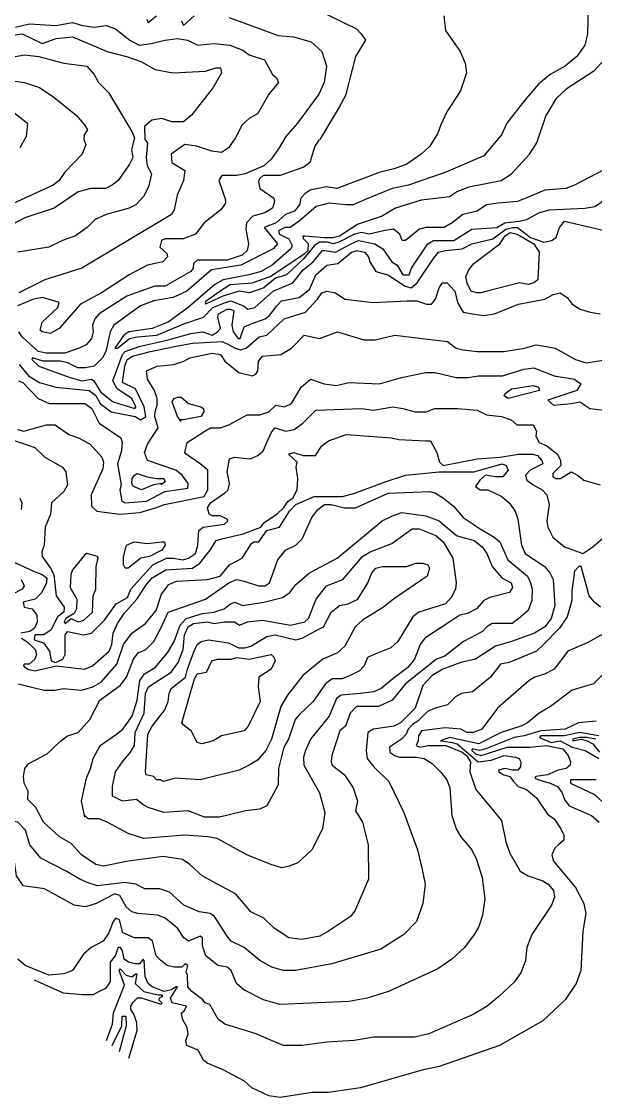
# Model space of a CAD drawing. Extents: x 3000 to 7000, y 3135 to 5000.
# Drawn here: x 5315 to 5667, y 3256 to 3916 of the extents above; entities that cross this region are included whole.
import ezdxf

# ---------------------------------------------------------------- set-up
doc = ezdxf.new("R2010")
doc.units = 0
doc.header["$MEASUREMENT"] = 0
doc.layers.add('TOPO_DIG', color=1, linetype='Continuous')

msp = doc.modelspace()

# ---------------------------------------------------------------- linework, layer by layer
at = {"layer": 'TOPO_DIG', "color": 3, "linetype": 'Continuous'}
for points, elevation in [([(5495.9375, 3924), (5520.65625, 3912), (5523.6875, 3909), (5526.3125, 3905), (5520.1875, 3895), (5514, 3871), (5510.1875, 3864), (5498.3125, 3844)], 20), ([(5662.8125, 3925), (5662.375, 3909), (5660.8125, 3902), (5655.75, 3895), (5648.78125, 3889), (5639.5, 3884), (5632.34375, 3878), (5623.8125, 3868)], 16), ([(5311.59375, 3913), (5320.25, 3915), (5336.3125, 3914), (5346.65625, 3916), (5352.71875, 3914), (5359.90625, 3913), (5367.21875, 3914), (5373, 3912), (5381.71875, 3905), (5387.40625, 3902), (5394.8125, 3903), (5403.21875, 3905), (5410.9375, 3906), (5417.125, 3905), (5423.40625, 3902), (5433.125, 3903), (5443, 3902), (5451.0625, 3899), (5454.9375, 3896), (5464.25, 3893), (5469.28125, 3884), (5471.75, 3882), (5472.875, 3879), (5466.875, 3872), (5460.125, 3860), (5454.8125, 3857), (5450.6875, 3853), (5446.5625, 3845), (5442.1875, 3839), (5438, 3836), (5432, 3837), (5422.625, 3840), (5415.4375, 3841), (5407.125, 3835), (5407.5, 3830)], 24), ([(5288.5, 3891), (5317.1875, 3896), (5325.875, 3895), (5341.34375, 3891), (5355.34375, 3889), (5359.84375, 3884), (5362.46875, 3879), (5368.75, 3873), (5382.875, 3849), (5384.625, 3845), (5382.84375, 3838), (5383.5, 3833), (5381.4375, 3829)], 28), ([(5623.8125, 3868), (5613, 3854), (5609.6875, 3847), (5598.875, 3834), (5575.46875, 3824), (5552.5625, 3816), (5542.625, 3814), (5525.625, 3807), (5518.78125, 3804), (5514.25, 3804), (5503.90625, 3805), (5500.0625, 3804), (5496.0625, 3803), (5485.625, 3794), (5480.03125, 3790), (5476.875, 3790), (5472.9375, 3788), (5473.5, 3786), (5479.25, 3783), (5481.21875, 3779), (5480.53125, 3777), (5469, 3767), (5462.25, 3763), (5454.75, 3761), (5438.96875, 3758), (5433.90625, 3755), (5417.46875, 3741), (5405.1875, 3732), (5400.5625, 3730), (5395.53125, 3728), (5381.125, 3726), (5377.96875, 3724), (5372.59375, 3716), (5374.21875, 3716), (5381.59375, 3722), (5386.46875, 3723), (5398.375, 3724), (5414.84375, 3731), (5426.84375, 3735), (5432.65625, 3741), (5440.3125, 3744), (5443.65625, 3745), (5451.40625, 3742), (5454.09375, 3740), (5458.46875, 3741), (5469.5625, 3751), (5481.625, 3756), (5488.03125, 3764), (5494.25, 3769), (5499.78125, 3776), (5501.3125, 3776), (5507.90625, 3775), (5517.40625, 3780), (5521.96875, 3782), (5532, 3780), (5536.8125, 3777), (5542.46875, 3769), (5545.625, 3767), (5549.1875, 3761), (5550.6875, 3761), (5553.09375, 3761), (5554.40625, 3765), (5564.4375, 3780), (5568, 3782), (5580.40625, 3782), (5591.40625, 3789), (5606.6875, 3790), (5611.59375, 3793), (5620.25, 3794), (5625.21875, 3795), (5632.59375, 3799), (5638.90625, 3801), (5660.75, 3802), (5666.84375, 3803), (5678.4375, 3811)], 16), ([(5307.8125, 3863), (5319.0625, 3854), (5318.25, 3846), (5314.375, 3839)], 32), ([(5497.8125, 3844), (5495.125, 3840), (5492.125, 3830), (5488.375, 3827), (5474, 3822), (5463.5, 3822), (5461.15625, 3820), (5460.625, 3818), (5461.4375, 3814), (5469.9375, 3808), (5470.4375, 3806), (5469.25, 3802), (5464.46875, 3799), (5457.09375, 3797), (5453.34375, 3793), (5452.875, 3789), (5454.5, 3780), (5453.6875, 3776), (5450.6875, 3773), (5441.4375, 3770), (5423.0625, 3770), (5420.8125, 3768), (5420.53125, 3765), (5419.125, 3763), (5403.4375, 3754), (5397.09375, 3754), (5379.96875, 3748), (5363, 3737), (5360.34375, 3734), (5358.84375, 3730), (5359.28125, 3726), (5358.1875, 3722), (5354.90625, 3718), (5350.6875, 3716), (5341.875, 3713), (5330.46875, 3713), (5325.5625, 3714), (5315.625, 3723), (5313.6875, 3726)], 20), ([(5381.4375, 3829), (5374.625, 3819), (5370.84375, 3816), (5366.90625, 3814), (5357.75, 3814), (5350.125, 3812), (5335.40625, 3802), (5317.4375, 3796), (5306.09375, 3790)], 28), ([(5407.5, 3830), (5415.4375, 3825), (5414.625, 3819), (5410.6875, 3810), (5409, 3801), (5407.1875, 3798), (5352.375, 3765), (5329.59375, 3758), (5313.6875, 3750)], 24), ([(5313.8125, 3706), (5319.6875, 3699), (5326.40625, 3695), (5336.40625, 3692), (5356.875, 3690), (5360.8125, 3687), (5363.46875, 3682), (5370.375, 3677), (5384.9375, 3674), (5388.34375, 3672), (5390.15625, 3673), (5391.46875, 3674), (5390.4375, 3680), (5385.125, 3691), (5377.1875, 3695), (5378.75, 3705), (5380.0625, 3709), (5383.3125, 3711), (5394.375, 3714), (5409.21875, 3717), (5420.0625, 3719), (5438.3125, 3720), (5442.71875, 3718), (5446.40625, 3716), (5449.8125, 3715), (5453.03125, 3716), (5461.03125, 3723), (5465.6875, 3724), (5476.46875, 3734), (5489.5, 3738), (5496.8125, 3746), (5499.5, 3750), (5502.5, 3751), (5507.875, 3750), (5513.53125, 3746), (5530.96875, 3744), (5551.8125, 3745), (5557.6875, 3745), (5563.71875, 3743), (5566.65625, 3743), (5569.1875, 3746), (5571.375, 3753), (5573.375, 3756), (5576.40625, 3756), (5581, 3751), (5582.625, 3744), (5586.09375, 3738), (5591.84375, 3737), (5598.53125, 3736), (5605.28125, 3737), (5620, 3743), (5636.1875, 3746), (5641.25, 3749), (5645.5625, 3750), (5649.875, 3747), (5652.9375, 3743), (5657.8125, 3740), (5664.09375, 3738), (5670.125, 3737)], 20), ([(5312.78125, 3666), (5316.65625, 3665), (5330.65625, 3669), (5335.875, 3669), (5344.375, 3663), (5350.34375, 3661), (5357.3125, 3657), (5364.5, 3649), (5365.6875, 3646), (5365.1875, 3642), (5358.03125, 3626), (5358.1875, 3619), (5361.46875, 3616), (5375.53125, 3614), (5387.9375, 3615), (5397.46875, 3618), (5403, 3620), (5427.25, 3625), (5429.53125, 3629), (5429.46875, 3641), (5424.84375, 3645), (5416.34375, 3651), (5415.46875, 3652), (5416.9375, 3658), (5427.6875, 3665), (5431.125, 3667), (5437.375, 3667), (5442.4375, 3669), (5453.6875, 3675), (5461.375, 3675), (5466.875, 3677), (5471.3125, 3681), (5476.59375, 3680), (5480.875, 3682), (5486.84375, 3692), (5492.625, 3697), (5500.9375, 3694), (5508.46875, 3693), (5516.125, 3695), (5534.84375, 3694), (5548.3125, 3698), (5563.1875, 3701), (5569.03125, 3701), (5581.90625, 3698), (5589.1875, 3698), (5595.5, 3699), (5610.1875, 3699), (5623.34375, 3703), (5629.375, 3704), (5641.84375, 3699), (5654.5, 3697), (5658.375, 3694), (5655.875, 3690), (5638, 3684), (5641.625, 3681), (5652.5625, 3682), (5657.65625, 3683), (5663.75, 3679), (5672.8125, 3678)], 24), ([(5413.125, 3671), (5410.875, 3674), (5407.625, 3683), (5408.96875, 3685), (5411.25, 3686), (5413.21875, 3686), (5417.78125, 3682), (5425.3125, 3680), (5427, 3679), (5427.125, 3677), (5425.375, 3674), (5414.34375, 3672), (5412.71875, 3672)], 24), ([(5315.25, 3538), (5318.5, 3536), (5323.6875, 3531), (5324.5, 3528), (5323.53125, 3525), (5319.90625, 3522), (5316.96875, 3522), (5316.4375, 3521), (5319.25, 3519), (5323.46875, 3518), (5336.75, 3521), (5354.03125, 3519), (5358.78125, 3521), (5369.125, 3530), (5370.75, 3534), (5371.5625, 3541), (5374.1875, 3547), (5378.28125, 3553), (5386.0625, 3562), (5392.03125, 3571), (5395.53125, 3575), (5403.8125, 3580), (5420.1875, 3581), (5424.625, 3584), (5430.90625, 3592), (5434.75, 3598), (5438.25, 3599), (5451.21875, 3602), (5462.125, 3606), (5464.0625, 3609), (5471.875, 3614), (5475.875, 3618), (5478.78125, 3622), (5481.6875, 3624), (5484.3125, 3629), (5484.78125, 3636), (5483.71875, 3643), (5484.34375, 3646), (5479.0625, 3651), (5482.375, 3652), (5488.125, 3650), (5495.53125, 3650), (5499.46875, 3656), (5503.5, 3659), (5514.34375, 3663), (5542.25, 3661), (5546.625, 3660), (5563.28125, 3659), (5566.03125, 3659), (5569.9375, 3652), (5571.53125, 3646), (5573.9375, 3644), (5594.6875, 3648), (5608.75, 3649), (5620.125, 3651), (5628.6875, 3651), (5631.6875, 3650), (5634.40625, 3647), (5634.9375, 3645), (5627.28125, 3641), (5624.3125, 3638), (5625.09375, 3635), (5629, 3632), (5634.625, 3629), (5637.40625, 3626), (5638.90625, 3620), (5637.5, 3610), (5638, 3606), (5641.125, 3600), (5648.1875, 3594), (5659.53125, 3590), (5665.65625, 3594), (5679.625, 3606)], 28), ([(5401.4375, 3633), (5396.15625, 3632), (5388.8125, 3629), (5384, 3631), (5383.03125, 3633), (5383.21875, 3636), (5384.5, 3638), (5386.3125, 3639), (5392.3125, 3637), (5398.125, 3636), (5402.65625, 3636), (5403.375, 3634), (5400.6875, 3632)], 20), ([(5319.25, 3439), (5319.46875, 3444), (5316.96875, 3449), (5316.5625, 3453), (5317.4375, 3458), (5319.8125, 3461), (5331, 3467), (5339.34375, 3475), (5343.4375, 3478), (5350.09375, 3480), (5357.25, 3488), (5363.34375, 3500), (5375.875, 3509), (5379.59375, 3514), (5383.9375, 3525), (5386.9375, 3529), (5391.5625, 3531), (5396.375, 3536), (5400.6875, 3544), (5405.21875, 3554), (5428.125, 3562), (5442.4375, 3572), (5447.21875, 3574), (5451.8125, 3573), (5460.65625, 3570), (5464.65625, 3570), (5467.375, 3572), (5472.5, 3586), (5477.21875, 3592), (5483.625, 3595), (5487.34375, 3599), (5493.4375, 3612), (5496.96875, 3617), (5501.0625, 3620), (5505.25, 3620), (5513.09375, 3618), (5520.15625, 3618), (5540.1875, 3627), (5565.625, 3628), (5569.15625, 3627), (5574.09375, 3624), (5580.15625, 3619), (5586.1875, 3612), (5596.59375, 3605), (5605.1875, 3600), (5608.59375, 3597), (5613.625, 3586), (5625.625, 3576), (5627.5, 3572), (5628.40625, 3568), (5628.28125, 3561), (5625.96875, 3555), (5620.375, 3550), (5616.125, 3547), (5603.9375, 3547), (5600.59375, 3545), (5598, 3542), (5586.40625, 3536), (5574.90625, 3527), (5569.6875, 3525), (5550.6875, 3510), (5542.625, 3500), (5534.21875, 3496), (5520.65625, 3496), (5516.75, 3492), (5514, 3484), (5510.5625, 3481), (5505.6875, 3466), (5505.28125, 3462), (5505.84375, 3460), (5513.375, 3454), (5518.78125, 3446), (5521.34375, 3438), (5520.0625, 3432), (5524.40625, 3425), (5527.84375, 3411), (5528.125, 3390)], 32), ([(5314.34375, 3624), (5315.59375, 3621), (5315.125, 3617)], 28), ([(5389.5, 3436), (5385.75, 3439), (5377.15625, 3438), (5371.15625, 3441), (5371.15625, 3447), (5372.90625, 3456), (5377.1875, 3462), (5382.15625, 3468), (5384.5, 3472), (5384.96875, 3480), (5390.625, 3492), (5391.3125, 3504), (5393.15625, 3508), (5407.09375, 3517), (5411.4375, 3523), (5414.5, 3531), (5415.1875, 3540), (5417.5625, 3545), (5420.75, 3547), (5429.4375, 3548), (5433.4375, 3547), (5439.75, 3548), (5445.84375, 3548), (5449.0625, 3546), (5453.8125, 3548), (5463.15625, 3549), (5480.25, 3546), (5489.125, 3548), (5491.25, 3550), (5495.9375, 3562), (5502.25, 3570), (5512.4375, 3574), (5524.4375, 3588), (5529.1875, 3591), (5542.5, 3596), (5554.78125, 3605), (5559.15625, 3605), (5569.4375, 3601), (5573.9375, 3597), (5579.75, 3587), (5581.78125, 3572), (5581.40625, 3568), (5578.875, 3563), (5575.3125, 3559), (5558.875, 3554), (5555.1875, 3551), (5546.15625, 3536), (5541.8125, 3532), (5531.5, 3528), (5527.4375, 3526), (5525.53125, 3521), (5522.5625, 3518), (5516.875, 3515), (5511.875, 3513), (5505.71875, 3513), (5501.625, 3510), (5494.125, 3499), (5485.875, 3491), (5483.21875, 3488), (5479.0625, 3476), (5476.125, 3471), (5472.90625, 3458), (5472.75, 3448), (5465.75, 3435), (5461.4375, 3433), (5452.6875, 3432), (5441, 3429), (5436.4375, 3428), (5427.5625, 3428), (5417.53125, 3432), (5402.5, 3431), (5393, 3434), (5389.25, 3436)], 36), ([(5377.6875, 3587), (5379.59375, 3595), (5384.4375, 3597), (5392.4375, 3596), (5401.40625, 3597), (5403, 3597), (5403.40625, 3595), (5401.375, 3592), (5393.75, 3588), (5388.53125, 3587), (5380.71875, 3581), (5378.875, 3581), (5377.84375, 3583), (5377.75, 3588)], 24), ([(5305.53125, 3587), (5322.5625, 3579), (5327.96875, 3577), (5330.84375, 3575), (5330.53125, 3572), (5327.6875, 3566), (5323.75, 3562), (5316.3125, 3560), (5317.03125, 3557), (5321.8125, 3556), (5324.71875, 3552), (5324.90625, 3548), (5323.375, 3544), (5320.5, 3542), (5314.875, 3541)], 28), ([(5353.90625, 3589), (5346.5625, 3580), (5345.46875, 3577), (5345.1875, 3569), (5349.3125, 3562), (5349.0625, 3556), (5347.53125, 3553), (5342.5, 3550), (5341.40625, 3548), (5342.15625, 3547), (5345.78125, 3550), (5350.0625, 3548), (5353.625, 3549), (5358.9375, 3554), (5359.15625, 3564), (5360.90625, 3568), (5361.0625, 3582), (5362.375, 3587), (5361.875, 3588), (5355.375, 3590), (5353.8125, 3589)], 24), ([(5670.40625, 3557), (5666.59375, 3560), (5663.5, 3564), (5658.53125, 3582), (5657.125, 3582), (5654.5, 3579), (5652.84375, 3567), (5652.875, 3561), (5650, 3551), (5645.28125, 3544), (5635.3125, 3534), (5631.125, 3530), (5614.375, 3523), (5609.0625, 3522), (5603, 3514), (5591.8125, 3505), (5585.125, 3504), (5581.5, 3502), (5576.4375, 3497), (5568.9375, 3495), (5564.21875, 3493), (5558.4375, 3487), (5555, 3485), (5552.5, 3482), (5551.125, 3479), (5548.375, 3476), (5540.875, 3471), (5541.09375, 3468), (5543.96875, 3466), (5547.1875, 3465), (5557.625, 3465), (5562.125, 3464), (5567.0625, 3461), (5572.28125, 3456), (5576.0625, 3451), (5577.9375, 3446), (5579.28125, 3429), (5581.9375, 3421), (5584.71875, 3416), (5591.375, 3408), (5594.375, 3402)], 28), ([(5418, 3482), (5414.3125, 3485), (5413.625, 3486), (5421.3125, 3513), (5423.125, 3516), (5428.78125, 3517), (5432.0625, 3524), (5435.4375, 3525), (5443.96875, 3525), (5447.4375, 3526), (5455, 3525), (5468.4375, 3528), (5470.3125, 3526), (5470.8125, 3524), (5468.34375, 3519), (5460.875, 3514), (5460.5, 3508), (5461.65625, 3499), (5454.34375, 3484), (5451.75, 3481), (5438.03125, 3478), (5432.84375, 3475), (5425.8125, 3473), (5423, 3474), (5419.4375, 3481), (5417.875, 3482)], 40), ([(5676.9375, 3521), (5666.0625, 3510), (5653.03125, 3506), (5639.6875, 3496), (5632.8125, 3492), (5625.625, 3486), (5621.46875, 3484), (5609.46875, 3480), (5595.75, 3473), (5577.6875, 3477), (5572.1875, 3475), (5572.90625, 3475), (5579.34375, 3474), (5582.375, 3473), (5595.25, 3462), (5603.375, 3463), (5611.25, 3466), (5618.15625, 3465), (5620.4375, 3464), (5621.5, 3462), (5621.375, 3459), (5619.71875, 3457), (5616.40625, 3457), (5611.65625, 3458), (5607.84375, 3457), (5607.9375, 3456), (5611.0625, 3454), (5614.78125, 3453), (5616.9375, 3450), (5619.84375, 3447), (5625, 3445), (5631.15625, 3440), (5637.8125, 3430), (5641.875, 3427), (5646.125, 3421), (5647.8125, 3417), (5647.9375, 3414), (5644.6875, 3411)], 24), ([(5669.375, 3478), (5657.4375, 3480), (5648.1875, 3478), (5633.8125, 3478), (5633.03125, 3477), (5640.0625, 3474), (5645.625, 3475), (5653.0625, 3471), (5660.9375, 3469), (5669.4375, 3464)], 20), ([(5667.625, 3451), (5655.53125, 3451), (5651.96875, 3451), (5651.9375, 3449), (5666.75, 3442), (5681.71875, 3428)], 20), ([(5451.625, 3375), (5446.4375, 3381), (5435.4375, 3387), (5426, 3392), (5418.625, 3399), (5414.0625, 3402), (5402.1875, 3404), (5380.71875, 3401), (5365.5, 3398), (5360.9375, 3399), (5352, 3405), (5345.6875, 3412), (5338.53125, 3416), (5328.875, 3425), (5324.03125, 3434), (5319.28125, 3439)], 32), ([(5398.9375, 3368), (5386.59375, 3369), (5383, 3370), (5379.4375, 3373), (5375.59375, 3380), (5372.5, 3381), (5361.125, 3375), (5354.5625, 3373), (5347.6875, 3374), (5329.3125, 3384), (5316.34375, 3386), (5312.25, 3392), (5310.90625, 3402), (5309.59375, 3405), (5306.875, 3409), (5301.125, 3411), (5287.6875, 3411), (5285.4375, 3410), (5282.21875, 3406), (5277.875, 3397), (5270.125, 3390), (5264.75, 3383), (5263.40625, 3378)], 28), ([(5644.6875, 3411), (5642.4375, 3409), (5640.59375, 3405), (5641.5, 3401), (5655.125, 3385), (5660.09375, 3375), (5661.375, 3369), (5659.4375, 3358), (5658.375, 3334), (5655.4375, 3326), (5648.75, 3316), (5635.03125, 3303), (5608.375, 3288), (5571.375, 3275), (5561.53125, 3273), (5523.1875, 3262), (5503.46875, 3259), (5493.53125, 3259), (5474, 3256), (5467.0625, 3257), (5456.46875, 3262), (5451.96875, 3266), (5439, 3273), (5429.25, 3277), (5426.84375, 3279), (5423.65625, 3285), (5416.625, 3288), (5416.125, 3291), (5417.5, 3295), (5416.96875, 3299), (5414.125, 3304), (5413.375, 3308), (5415.125, 3309), (5416.4375, 3312), (5407.65625, 3314), (5406.6875, 3317), (5411.0625, 3324), (5410.1875, 3324), (5407.34375, 3322), (5402.84375, 3321), (5395.46875, 3324), (5393.0625, 3326), (5391.0625, 3330), (5390.5, 3340), (5389.84375, 3341), (5387.75, 3338), (5385.09375, 3338), (5381, 3339), (5378.1875, 3341), (5377.25, 3346), (5376.0625, 3348), (5374.59375, 3348), (5372.75, 3343), (5369.75, 3339), (5369.6875, 3327), (5366.8125, 3323), (5362.9375, 3321), (5359.28125, 3319), (5352.40625, 3319), (5341, 3320), (5323.28125, 3328)], 24), ([(5594.40625, 3402), (5597.875, 3391), (5599.4375, 3378), (5598.03125, 3368), (5595.6875, 3361), (5592.96875, 3356), (5586.96875, 3348), (5579.25, 3341), (5570.5625, 3335), (5540.375, 3321), (5527.25, 3317), (5516, 3315), (5473.8125, 3313), (5463.625, 3316), (5451.5625, 3322), (5447.125, 3326), (5443.9375, 3334), (5441.4375, 3336), (5435.71875, 3337), (5428.3125, 3343), (5426.25, 3349), (5426.3125, 3354), (5424.875, 3355), (5417.8125, 3352), (5414.875, 3354), (5410.96875, 3360), (5403.5, 3366), (5398.9375, 3368)], 28), ([(5528.125, 3390), (5520, 3371), (5517.09375, 3367), (5503.625, 3358), (5498.25, 3355), (5487, 3353), (5479.1875, 3354), (5470.3125, 3360), (5463.9375, 3366), (5455.9375, 3370), (5451.625, 3375)], 32), ([(5371, 3288), (5376.8125, 3300), (5377.125, 3306), (5379.25, 3306), (5379.5625, 3300), (5375.125, 3284)], 20)]:
    msp.add_lwpolyline(points, dxfattribs=dict(at, elevation=elevation))
at = {"layer": 'TOPO_DIG', "color": 1, "linetype": 'Continuous'}
for points, elevation in [([(5680.875, 3927), (5678, 3916), (5676, 3904), (5672.53125, 3893), (5666.25, 3886), (5649.28125, 3875), (5642.9375, 3869), (5636.9375, 3859)], 14), ([(5392.21875, 3918), (5393, 3916), (5398, 3920)], 22), ([(5413.34375, 3917), (5414.6875, 3914), (5421.09375, 3920)], 22), ([(5442.5625, 3919), (5472.65625, 3908), (5482.0625, 3907), (5492.96875, 3904), (5499.5625, 3898), (5502.40625, 3889), (5500.875, 3879), (5497.625, 3872), (5484.5, 3854), (5477.3125, 3846), (5473.21875, 3839), (5468.4375, 3832)], 22), ([(5574.3125, 3920), (5575.375, 3911), (5584.3125, 3898), (5587.375, 3891), (5588.15625, 3885), (5584.59375, 3874), (5576.21875, 3861), (5572.46875, 3853)], 18), ([(5308.59375, 3908), (5315.65625, 3909), (5328.0625, 3903), (5336.5625, 3906), (5346.625, 3907), (5367.75, 3898), (5379.71875, 3895), (5388.5, 3892), (5397.3125, 3887), (5408.03125, 3885), (5428.125, 3886), (5434.4375, 3888), (5437.3125, 3888), (5437.875, 3885), (5432.8125, 3876), (5419.625, 3859), (5414.71875, 3855), (5407.46875, 3855), (5401.375, 3857), (5395.15625, 3856), (5390.6875, 3852), (5391, 3844), (5392.59375, 3842), (5391.84375, 3833), (5392.4375, 3828)], 26), ([(5296.53125, 3882), (5317.15625, 3879), (5326.375, 3876), (5335.09375, 3870), (5348.8125, 3859), (5354.03125, 3853), (5355.75, 3850), (5353.65625, 3847), (5353.5, 3844), (5354.6875, 3841), (5352.46875, 3835)], 30), ([(5677.0625, 3828), (5654.375, 3816), (5649.15625, 3814), (5636.15625, 3813), (5624.46875, 3808), (5619.4375, 3806), (5607.625, 3805), (5600.5, 3804), (5594.625, 3800), (5585.9375, 3798), (5579.3125, 3793), (5574.4375, 3790), (5563.3125, 3790), (5559.375, 3789), (5553.125, 3784), (5550.6875, 3782), (5548.6875, 3782), (5547.21875, 3786), (5543.34375, 3789), (5537.1875, 3788), (5528.4375, 3786), (5523.8125, 3787), (5519.4375, 3786), (5509.875, 3781), (5506.625, 3780), (5502.78125, 3781), (5498.125, 3781), (5494.90625, 3779), (5488.40625, 3771), (5477.78125, 3761), (5471.15625, 3759), (5463.8125, 3753), (5455.03125, 3750), (5448.875, 3751), (5438.8125, 3748), (5428.1875, 3743), (5428.53125, 3745), (5438.28125, 3752), (5443.34375, 3755), (5456.8125, 3756), (5467.75, 3760), (5489.125, 3774), (5491.125, 3776), (5491.3125, 3780), (5488.25, 3783), (5488, 3785), (5489.3125, 3785), (5500.75, 3784), (5506.3125, 3784), (5510.375, 3785), (5521.25, 3792), (5536.15625, 3797), (5544.1875, 3802), (5560.625, 3807), (5577.75, 3809), (5581.96875, 3812), (5589.59375, 3815), (5609.40625, 3819), (5615.8125, 3823), (5626.78125, 3835), (5631.3125, 3842), (5636.9375, 3859)], 14), ([(5572.46875, 3853), (5570.65625, 3848), (5565.78125, 3840), (5560.40625, 3835), (5551.625, 3829), (5543.75, 3826), (5535.25, 3824), (5508.625, 3814), (5502.15625, 3815), (5492.34375, 3813), (5489.34375, 3811), (5486.59375, 3808), (5485.75, 3804), (5482.71875, 3800), (5477.25, 3798), (5471.5625, 3793), (5464.09375, 3790), (5472.25, 3780), (5469.625, 3777), (5449.84375, 3767), (5431.90625, 3764), (5416.71875, 3751), (5408.40625, 3747), (5396.5, 3745), (5388.3125, 3742), (5371.90625, 3730), (5369.6875, 3726), (5367.09375, 3714), (5365.0625, 3710), (5359.875, 3705), (5354.5, 3704), (5349.75, 3704), (5343.625, 3707), (5339.1875, 3708), (5328.5625, 3708), (5322.125, 3710), (5321.625, 3709), (5326.03125, 3705), (5345.15625, 3698), (5352.3125, 3696), (5358.21875, 3697), (5359.6875, 3696), (5363.875, 3689), (5371.5, 3683), (5384.84375, 3679), (5385.34375, 3680), (5382.90625, 3685), (5374.0625, 3691), (5371.25, 3696), (5377.21875, 3712), (5378.875, 3714), (5387.4375, 3717), (5405.15625, 3721), (5419.0625, 3725), (5426.5625, 3726), (5432.125, 3724), (5435.5, 3726), (5437.375, 3728), (5435.6875, 3735), (5436.15625, 3737), (5441.375, 3740), (5443.5625, 3740), (5445.5625, 3739), (5444.375, 3730), (5445.03125, 3726), (5448.125, 3722), (5449.3125, 3722), (5451.78125, 3729), (5456.0625, 3731), (5464.6875, 3734), (5467.4375, 3736), (5471.84375, 3742), (5474.8125, 3745), (5485.5625, 3747), (5491.96875, 3752), (5495.875, 3761), (5502.625, 3767), (5509.375, 3768), (5517.625, 3775), (5521.0625, 3776), (5525.6875, 3775), (5528.15625, 3772), (5528.8125, 3769), (5532.5, 3763), (5539.84375, 3761), (5550.53125, 3754), (5554.34375, 3753), (5558, 3756), (5567.90625, 3771), (5571.03125, 3775), (5575.03125, 3776), (5585.5625, 3777), (5591.46875, 3780), (5604.375, 3783), (5612.375, 3789), (5616.3125, 3790), (5619.375, 3790), (5627.5, 3784), (5635.65625, 3781), (5640.28125, 3782), (5643.125, 3784), (5645.1875, 3790), (5648.1875, 3794), (5673.5625, 3788)], 18), ([(5352.46875, 3835), (5341.84375, 3824), (5338.5, 3819), (5334.6875, 3816), (5297.5, 3799)], 30), ([(5468.4375, 3832), (5463.96875, 3828), (5452.5, 3823), (5447.25, 3822), (5438.125, 3822), (5436.25, 3819), (5440.34375, 3807), (5440.34375, 3805), (5437.46875, 3801), (5427.375, 3793), (5421.90625, 3786), (5414.53125, 3783), (5403.3125, 3783), (5401.15625, 3782), (5400.1875, 3778), (5404.46875, 3774), (5404.875, 3772), (5402.0625, 3769), (5392.5, 3767), (5381.375, 3761), (5364.375, 3750), (5351.4375, 3743), (5338.4375, 3728), (5332.9375, 3725), (5328.0625, 3726), (5326.6875, 3727), (5327.875, 3732), (5337.5625, 3741), (5338.3125, 3744), (5328.125, 3747), (5322.6875, 3746), (5312.875, 3742)], 22), ([(5392.4375, 3828), (5395, 3823), (5393.21875, 3815), (5390.125, 3809), (5385.5, 3804), (5381.375, 3802), (5367.125, 3798), (5360.40625, 3795), (5355.5625, 3790), (5348.40625, 3785), (5340.34375, 3782), (5332.03125, 3778), (5313.03125, 3775)], 26), ([(5588.5625, 3756), (5587.8125, 3760), (5589.6875, 3764), (5592.71875, 3768), (5608.6875, 3780), (5611.8125, 3785), (5614.9375, 3787), (5619.34375, 3786), (5629.5, 3780), (5632.6875, 3775), (5631.84375, 3758), (5629.375, 3756), (5626.09375, 3755), (5620.71875, 3756), (5600.8125, 3751), (5597, 3750), (5594.28125, 3750), (5591.0625, 3751), (5588.34375, 3756)], 18), ([(5313.5, 3696), (5316.15625, 3695), (5325.59375, 3685), (5332.28125, 3682), (5354.09375, 3682), (5358.34375, 3679), (5363.03125, 3670), (5376.1875, 3661), (5377.0625, 3658), (5376.6875, 3653), (5374.09375, 3645), (5376.375, 3632), (5375.625, 3629), (5376.90625, 3622), (5378.8125, 3621), (5391.875, 3622), (5403.125, 3628), (5417.21875, 3630), (5417.4375, 3633), (5413.75, 3638), (5410.03125, 3641), (5392.625, 3647), (5390.8125, 3652), (5392.46875, 3657), (5399.15625, 3667), (5397.125, 3674), (5397.1875, 3677), (5398.5, 3681), (5398.59375, 3685), (5396.84375, 3690), (5392.65625, 3697), (5391.9375, 3702), (5398.5, 3705), (5408.71875, 3706), (5414.84375, 3708), (5418.5, 3710), (5432.3125, 3713), (5437.25, 3712), (5439.9375, 3708), (5448.625, 3701), (5456.9375, 3699), (5458.9375, 3700), (5460.3125, 3702), (5460.71875, 3708), (5463.1875, 3711), (5474.3125, 3712), (5480.8125, 3716), (5488.5625, 3724), (5498, 3722), (5509.15625, 3726), (5525.28125, 3721), (5532.1875, 3721), (5544.3125, 3724), (5576.59375, 3720), (5581.75, 3716), (5586.125, 3715), (5594.625, 3714), (5611, 3714), (5623.65625, 3716), (5630.875, 3718), (5637.125, 3717), (5642.53125, 3716), (5655, 3709), (5661.46875, 3707), (5674.65625, 3709)], 22), ([(5611.6875, 3688), (5615.6875, 3691), (5629.03125, 3693), (5632.40625, 3692), (5633.03125, 3690), (5613.71875, 3685), (5611.125, 3687), (5612, 3688)], 26), ([(5306.125, 3661), (5323.5625, 3655), (5329.65625, 3649), (5340.4375, 3643), (5342.5, 3640), (5343.4375, 3632), (5341.21875, 3628), (5333.625, 3621), (5333.15625, 3614), (5329.8125, 3606), (5329.1875, 3595), (5327.71875, 3591), (5327.90625, 3588), (5333.125, 3581), (5335.15625, 3577), (5336.65625, 3564), (5341.46875, 3557), (5341.1875, 3554), (5337.46875, 3551), (5333.4375, 3543), (5328.9375, 3540), (5323.5625, 3540), (5323.125, 3537), (5328.875, 3535), (5332.5, 3530), (5333.46875, 3524), (5336.125, 3523), (5340.59375, 3525), (5342, 3528), (5342.0625, 3540), (5343.5625, 3542), (5353.25, 3540), (5358.1875, 3541), (5366.125, 3549), (5373.3125, 3559), (5380.21875, 3563), (5382.375, 3568), (5395.875, 3583), (5404.25, 3587), (5408.4375, 3587), (5414.25, 3586), (5417.6875, 3587), (5421.96875, 3590), (5423.375, 3595), (5424.09375, 3604), (5426.71875, 3606), (5439.8125, 3608), (5441.84375, 3610), (5441.4375, 3611), (5437.21875, 3613), (5432.15625, 3613), (5430.375, 3614), (5429.40625, 3618), (5431.21875, 3621), (5439.6875, 3627), (5442.125, 3629), (5442.8125, 3633), (5441.46875, 3640), (5442.78125, 3648), (5445.9375, 3649), (5455.5625, 3648), (5460.15625, 3650), (5463.5, 3653), (5468.40625, 3664), (5470.625, 3667), (5477.46875, 3665), (5482.4375, 3666), (5487.84375, 3670), (5495.71875, 3678), (5524.09375, 3679), (5531.09375, 3678), (5543, 3680), (5549.15625, 3679), (5556.75, 3677), (5563.75, 3677), (5568.46875, 3679), (5582.59375, 3679), (5594.75, 3678), (5600.40625, 3675), (5609.75, 3674), (5615.59375, 3672), (5618.96875, 3669), (5629.03125, 3669), (5631.03125, 3665), (5630.65625, 3662), (5632.84375, 3658), (5637.4375, 3656), (5643.96875, 3651), (5645.875, 3647), (5646.03125, 3644), (5641.1875, 3639), (5641.03125, 3637), (5642.875, 3636), (5645.84375, 3636), (5652.4375, 3640), (5656.28125, 3638), (5660.125, 3635), (5670.21875, 3632)], 26), ([(5313.3125, 3510), (5329.1875, 3506), (5335.71875, 3506), (5340.78125, 3507), (5352.0625, 3506), (5359.03125, 3508), (5364.1875, 3511), (5373.78125, 3522), (5377.875, 3534), (5382.875, 3541), (5391.25, 3547), (5397.84375, 3555), (5401.15625, 3565), (5405.6875, 3571), (5410.4375, 3573), (5429.375, 3574), (5437.03125, 3576), (5442.9375, 3583), (5450.53125, 3587), (5456.34375, 3596), (5457.75, 3597), (5460.8125, 3597), (5465.75, 3604), (5473.53125, 3606), (5479.65625, 3616), (5483.4375, 3620), (5494.75, 3625), (5500.5, 3625), (5512.1875, 3625), (5519.78125, 3627), (5538.375, 3634), (5550.875, 3638), (5571.4375, 3640), (5592.71875, 3640), (5610.0625, 3645), (5612.4375, 3644), (5613.65625, 3641), (5610.46875, 3637), (5605.6875, 3637), (5599.75, 3638), (5596.375, 3635), (5593.625, 3631), (5596.625, 3629), (5601.3125, 3629), (5609.9375, 3625), (5614.4375, 3621), (5618.03125, 3616), (5619.5625, 3611), (5621.8125, 3595), (5624.25, 3590), (5636.0625, 3582), (5639.3125, 3578), (5641.34375, 3574), (5642.34375, 3558), (5640.125, 3550), (5636.3125, 3545), (5629.875, 3541), (5615.75, 3536), (5605.9375, 3533), (5593.625, 3525), (5584.78125, 3523), (5573.625, 3519), (5567.1875, 3515), (5561.40625, 3509), (5556.625, 3495), (5547.71875, 3486), (5543.5625, 3484), (5531.25, 3482), (5527.78125, 3480), (5526.6875, 3469), (5527.21875, 3464), (5531.28125, 3459), (5540.65625, 3450), (5549.6875, 3431), (5558.09375, 3408), (5561, 3396)], 30), ([(5354.1875, 3428), (5352.0625, 3438), (5355.21875, 3452), (5357.6875, 3458), (5359.1875, 3464), (5363.625, 3472), (5373.5, 3479), (5377.40625, 3482), (5383.1875, 3490), (5386.3125, 3500), (5387.9375, 3512), (5390.65625, 3516), (5397.28125, 3520), (5404.75, 3529), (5408.96875, 3536), (5412.625, 3546), (5416.28125, 3550), (5426.375, 3553), (5433.1875, 3554), (5439.625, 3556), (5443.5625, 3559), (5446.0625, 3560), (5450.75, 3558), (5463.96875, 3560), (5475.375, 3563), (5479.875, 3566), (5483.5625, 3571), (5491.84375, 3578), (5508.8125, 3587), (5536.375, 3610), (5542.75, 3613), (5548.5, 3615), (5563.28125, 3613), (5571.5, 3610), (5582.0625, 3601), (5585.375, 3600), (5592.9375, 3598), (5597.78125, 3594), (5600.65625, 3590), (5603.9375, 3582), (5609.84375, 3575), (5615.5625, 3572), (5616.34375, 3569), (5614.65625, 3566), (5602.5625, 3563), (5598.71875, 3561), (5594.21875, 3556), (5588.8125, 3553), (5584.0625, 3552), (5578.03125, 3548), (5562.59375, 3538), (5559.875, 3534), (5556.3125, 3525), (5552.1875, 3520), (5543.0625, 3513), (5535.875, 3507), (5531.4375, 3505), (5523.03125, 3504), (5511.375, 3503), (5508.4375, 3501), (5503.875, 3490), (5492.59375, 3476), (5489.5, 3469), (5488.15625, 3465), (5488.4375, 3460), (5498.125, 3443), (5501.375, 3431), (5499.8125, 3421), (5493.40625, 3408), (5484.78125, 3400), (5479.40625, 3398), (5475, 3397), (5468.25, 3399), (5453.5625, 3405), (5435.3125, 3415), (5429.40625, 3416), (5415.53125, 3417), (5390.40625, 3415), (5380.8125, 3418), (5367.875, 3425), (5363, 3427), (5356.25, 3427), (5354.15625, 3429)], 34), ([(5400.78125, 3451), (5398.0625, 3451), (5396.25, 3453), (5391.8125, 3454), (5391.28125, 3456), (5392.6875, 3479), (5395.34375, 3484), (5403.25, 3494), (5405.1875, 3499), (5405.78125, 3504), (5407.0625, 3507), (5415.9375, 3514), (5417, 3519), (5420.8125, 3529), (5423.0625, 3534), (5425.53125, 3536), (5430, 3537), (5442.15625, 3535), (5448.3125, 3532), (5452.28125, 3532), (5456.03125, 3533), (5465.8125, 3539), (5470.90625, 3540), (5483.59375, 3537), (5487.4375, 3538), (5496.875, 3543), (5500.4375, 3545), (5505.28125, 3554), (5510.40625, 3558), (5515.6875, 3559), (5521.625, 3562), (5527.65625, 3572), (5530.1875, 3578), (5532.65625, 3581), (5536.65625, 3582), (5551.375, 3582), (5557.125, 3584), (5561.40625, 3584), (5564.40625, 3583), (5565.40625, 3581), (5564, 3576), (5543.5, 3562), (5537.375, 3557), (5524.40625, 3549), (5519.9375, 3545), (5513.5, 3533), (5509.125, 3529), (5500.125, 3525), (5487.84375, 3515), (5478.375, 3503), (5474.3125, 3496), (5468.625, 3476), (5465.125, 3469), (5460.0625, 3463), (5455, 3460), (5448.6875, 3457), (5424.875, 3451), (5409.625, 3452), (5402.375, 3450), (5400.625, 3451)], 38), ([(5315.0625, 3574), (5316.96875, 3570), (5315.75, 3568), (5309.71875, 3565)], 30), ([(5676.6875, 3543), (5662.28125, 3535), (5650.34375, 3530), (5641.84375, 3519), (5636.375, 3516), (5630.125, 3514), (5626.53125, 3512), (5607.1875, 3495), (5597.5, 3482), (5592.4375, 3480), (5588.3125, 3480), (5584.625, 3482), (5575.1875, 3483), (5560.625, 3481), (5558.8125, 3478), (5558.53125, 3475), (5557.34375, 3472), (5559.5625, 3471), (5564.75, 3472), (5575.46875, 3472), (5585.5, 3468), (5588.1875, 3466), (5590.59375, 3462), (5590.28125, 3456), (5593.9375, 3445), (5609.75, 3426), (5612.25, 3413), (5614.8125, 3406)], 26), ([(5667.6875, 3487), (5656.875, 3486), (5648.625, 3482), (5633.84375, 3481), (5623.46875, 3478), (5617.46875, 3477), (5599.96875, 3470), (5596.15625, 3469), (5591.625, 3470), (5591.53125, 3469), (5593.625, 3467), (5597.1875, 3466), (5613.125, 3471), (5626.78125, 3471), (5637.1875, 3472), (5647.3125, 3470), (5650.5625, 3466), (5652.0625, 3462), (5651.75, 3460), (5649.3125, 3458), (5644.40625, 3457), (5637.90625, 3454), (5630.75, 3453), (5630.1875, 3452), (5632.625, 3451), (5639.53125, 3449), (5644, 3447), (5646.9375, 3443), (5648.25, 3439), (5651.15625, 3435), (5664.9375, 3429), (5669.625, 3425)], 22), ([(5667.5, 3476), (5661.90625, 3477), (5657.5625, 3477), (5653.40625, 3476), (5653.3125, 3475), (5658.46875, 3476), (5662.125, 3475), (5665.625, 3473), (5669.71875, 3468)], 18), ([(5424.3125, 3370), (5414.875, 3374), (5406.0625, 3382), (5400.0625, 3384), (5395.625, 3384), (5390.9375, 3384), (5385.3125, 3387), (5378.6875, 3388), (5362, 3386), (5355.625, 3388), (5351, 3390), (5342.59375, 3395), (5327.0625, 3403), (5320.40625, 3411), (5317.71875, 3420), (5313.09375, 3425), (5290.125, 3429), (5286.9375, 3429), (5284.09375, 3427), (5278.84375, 3421), (5273.8125, 3416), (5262.3125, 3400), (5254.5625, 3393), (5249.96875, 3390)], 30), ([(5614.8125, 3406), (5621, 3395), (5625.9375, 3392), (5634.9375, 3389), (5638.34375, 3387), (5641.53125, 3383), (5642.21875, 3379), (5640.28125, 3374), (5628.1875, 3356), (5625.125, 3348), (5624.34375, 3340), (5621.65625, 3333), (5617.625, 3327), (5607.9375, 3318), (5600.9375, 3312), (5592.1875, 3307), (5565.125, 3295), (5556.375, 3293), (5531.4375, 3293), (5519.25, 3291), (5502.5, 3290), (5487.1875, 3288), (5475.90625, 3288), (5468.59375, 3291), (5459.15625, 3295), (5439.90625, 3301), (5436, 3304), (5430.84375, 3313), (5427.9375, 3314), (5426.5, 3316), (5419.78125, 3321), (5417.25, 3324), (5417.125, 3331), (5416.21875, 3333), (5417.34375, 3337), (5415.71875, 3338), (5413.59375, 3336), (5409, 3336), (5404.6875, 3337), (5400.75, 3340), (5397.9375, 3343), (5395.71875, 3352), (5393.1875, 3354), (5384.5625, 3354), (5377.53125, 3357), (5375.34375, 3365), (5373.125, 3366), (5371.5625, 3364), (5368.78125, 3357), (5365.34375, 3352), (5358.03125, 3348), (5353.28125, 3344), (5346.5625, 3334), (5341.21875, 3332), (5332.0625, 3331), (5317.46875, 3337), (5313.09375, 3341)], 26), ([(5561, 3396), (5562.875, 3387), (5561.4375, 3375), (5557.46875, 3364), (5549.84375, 3356), (5535.59375, 3347), (5505.6875, 3338), (5483.3125, 3334), (5475.78125, 3334), (5468.875, 3336), (5461.375, 3340), (5451.75, 3348), (5443.9375, 3352), (5441.34375, 3355), (5433.59375, 3367), (5431.0625, 3369), (5424.3125, 3370)], 30), ([(5367.5, 3291), (5371.1875, 3301), (5371.78125, 3308), (5378.5625, 3325), (5375.09375, 3334), (5375.875, 3335), (5379.46875, 3331), (5382.9375, 3330), (5385.3125, 3332), (5385.9375, 3332), (5384.90625, 3326), (5390.25, 3321), (5399.0625, 3319), (5401.1875, 3319), (5401.8125, 3318), (5399.6875, 3317), (5399.46875, 3316), (5401.4375, 3314), (5400.875, 3313), (5389.0625, 3317), (5386.21875, 3317), (5383.28125, 3314), (5382.0625, 3312), (5382.125, 3310), (5384.21875, 3307), (5385.75, 3302), (5386, 3297), (5380.9375, 3280)], 22)]:
    msp.add_lwpolyline(points, dxfattribs=dict(at, elevation=elevation))

doc.saveas('drawing.dxf')
